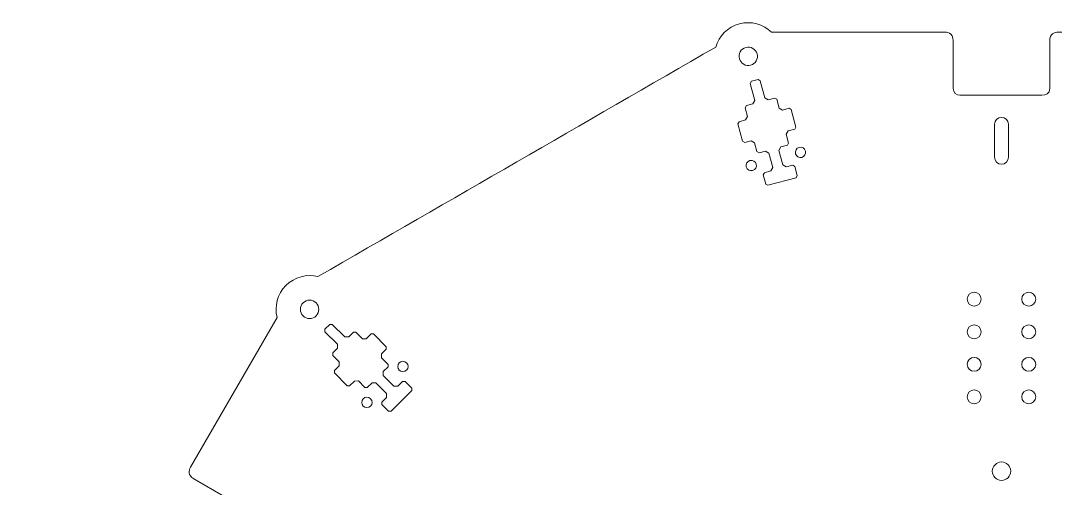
# Model space of a CAD drawing. Header units: millimetres. Extents: x -953 to 952, y -545 to 437.
# Drawn here: x -952.7 to -491.6, y 228.5 to 437.1 of the extents above; entities that cross this region are included whole.
import ezdxf

# ---------------------------------------------------------------- set-up
doc = ezdxf.new("R2010")
doc.units = ezdxf.units.MM
doc.header["$MEASUREMENT"] = 0
doc.layers.add('Layer 1', color=7, linetype='Continuous')

msp = doc.modelspace()

# ---------------------------------------------------------------- linework, layer by layer
at = {"layer": 'Layer 1', "lineweight": 9}
for points, knots in [([(-834.6309, -318.9228), (-830.7635, -322.7902), (-825.3098, -324.1036), (-820.3643, -322.8643), (-820.3643, -322.8643), (-820.3643, -322.8643), (-642.9089, -425.3183), (-642.9089, -425.3183), (-642.9089, -425.3183), (-641.5097, -430.2216), (-637.6452, -434.2887), (-632.3617, -435.7044), (-632.3617, -435.7044), (-627.0786, -437.12), (-621.6989, -435.5305), (-618.0356, -431.9846), (-618.0356, -431.9846), (-618.0356, -431.9846), (-540.963, -431.9845), (-540.963, -431.9845), (-540.963, -431.9845), (-539.1595, -431.9725), (-537.1274, -431.3999), (-537.1051, -428.0671), (-537.1051, -428.0671), (-537.1051, -428.0671), (-537.1049, -406.8183), (-537.1049, -406.8183), (-537.1049, -406.8183), (-537.1049, -404.6882), (-535.4382, -403.8182), (-533.5523, -403.8182), (-533.5523, -403.8182), (-533.5523, -403.8182), (-497.1043, -403.8181), (-497.1043, -403.8181), (-497.1043, -403.8181), (-495.4547, -403.8181), (-494.104, -405.1686), (-494.104, -406.8181), (-494.104, -406.8181), (-494.104, -406.8181), (-494.1044, -428.0669), (-494.1044, -428.0669), (-494.1044, -428.0669), (-494.0786, -431.9248), (-491.1176, -431.9848), (-490.3663, -431.9796), (-490.3663, -431.9796), (-490.2571, -431.9789), (-490.1527, -431.9846), (-490.0439, -431.9846), (-490.0439, -431.9846), (-490.0439, -431.9846), (-413.1279, -431.9846), (-413.1279, -431.9846), (-413.1279, -431.9846), (-409.4645, -435.5314), (-404.0842, -437.1214), (-398.8006, -435.7057), (-398.8006, -435.7057), (-393.5176, -434.2901), (-389.6533, -430.2238), (-388.2537, -425.3212), (-388.2537, -425.3212), (-329.1552, -391.2006), (-270.0566, -357.08), (-210.958, -322.9595), (-210.958, -322.9595), (-206.012, -324.1994), (-200.5575, -322.8863), (-196.6896, -319.0184), (-196.6896, -319.0184), (-192.8221, -315.151), (-191.5088, -309.6972), (-192.748, -304.7517), (-192.748, -304.7517), (-192.748, -304.7517), (-154.2119, -238.0049), (-154.2119, -238.0049), (-154.2119, -238.0049), (-153.3205, -236.437), (-152.8003, -234.3909), (-155.6755, -232.7052), (-155.6755, -232.7052), (-155.6755, -232.7052), (-174.0774, -222.0806), (-174.0774, -222.0806), (-174.0774, -222.0806), (-175.9221, -221.0155), (-175.8422, -219.1371), (-174.8992, -217.5039), (-174.8992, -217.5039), (-174.8992, -217.5039), (-156.6753, -185.939), (-156.6753, -185.939), (-156.6753, -185.939), (-155.8505, -184.5104), (-154.0056, -184.0159), (-152.5771, -184.8406), (-152.5771, -184.8406), (-152.5771, -184.8406), (-134.1753, -195.4654), (-134.1753, -195.4654), (-134.1753, -195.4654), (-130.3337, -197.6493), (-128.8817, -194.0068), (-128.8275, -194.0381), (-128.8275, -194.0381), (-128.8275, -194.0381), (-90.2942, -127.2964), (-90.2942, -127.2964), (-90.2942, -127.2964), (-85.3908, -125.8973), (-81.3236, -122.0329), (-79.9079, -116.7493), (-79.9079, -116.7493), (-78.4923, -111.4662), (-80.0818, -106.0865), (-83.6278, -102.4232), (-83.6278, -102.4232), (-83.6278, -102.4232), (-83.6277, 102.4845), (-83.6277, 102.4845), (-83.6277, 102.4845), (-80.0809, 106.1479), (-78.4908, 111.5283), (-79.9066, 116.8119), (-79.9066, 116.8119), (-81.3222, 122.0949), (-85.3886, 125.9592), (-90.2911, 127.3587), (-90.2911, 127.3587), (-124.4118, 186.4573), (-158.5324, 245.5559), (-192.653, 304.6545), (-192.653, 304.6545), (-191.4131, 309.6005), (-192.7262, 315.055), (-196.594, 318.9229), (-196.594, 318.9229), (-200.4614, 322.7903), (-205.9151, 324.1037), (-210.8606, 322.8644), (-210.8606, 322.8644), (-210.8606, 322.8644), (-388.316, 425.3184), (-388.316, 425.3184), (-388.316, 425.3184), (-389.7152, 430.2217), (-393.5797, 434.2888), (-398.8632, 435.7045), (-398.8632, 435.7045), (-404.1463, 437.1201), (-409.526, 435.5306), (-413.1893, 431.9847), (-413.1893, 431.9847), (-413.1893, 431.9847), (-490.2619, 431.9846), (-490.2619, 431.9846), (-490.2619, 431.9846), (-492.0654, 431.9726), (-494.0975, 431.4), (-494.1198, 428.0672), (-494.1198, 428.0672), (-494.1198, 428.0672), (-494.12, 406.8184), (-494.12, 406.8184), (-494.12, 406.8184), (-494.12, 404.6883), (-495.7867, 403.8183), (-497.6726, 403.8183), (-497.6726, 403.8183), (-497.6726, 403.8183), (-534.1206, 403.8182), (-534.1206, 403.8182), (-534.1206, 403.8182), (-535.7702, 403.8182), (-537.1209, 405.1687), (-537.1209, 406.8182), (-537.1209, 406.8182), (-537.1209, 406.8182), (-537.1205, 428.067), (-537.1205, 428.067), (-537.1205, 428.067), (-537.1472, 432.0616), (-540.3207, 431.9843), (-540.9299, 431.979), (-540.9299, 431.979), (-540.988, 431.9786), (-541.0384, 431.9847), (-541.0953, 431.9847), (-541.0953, 431.9847), (-541.0953, 431.9847), (-618.097, 431.9847), (-618.097, 431.9847), (-618.097, 431.9847), (-621.7604, 435.5315), (-627.1407, 437.1215), (-632.4243, 435.7058), (-632.4243, 435.7058), (-637.7073, 434.2902), (-641.5716, 430.2239), (-642.9712, 425.3213), (-642.9712, 425.3213), (-702.0697, 391.2007), (-761.1683, 357.0801), (-820.2669, 322.9596), (-820.2669, 322.9596), (-825.2129, 324.1995), (-830.6674, 322.8864), (-834.5353, 319.0185), (-834.5353, 319.0185), (-838.4028, 315.1511), (-839.7161, 309.6973), (-838.4769, 304.7518), (-838.4769, 304.7518), (-838.4769, 304.7518), (-877.013, 238.005), (-877.013, 238.005), (-877.013, 238.005), (-877.9044, 236.4371), (-878.4246, 234.391), (-875.5494, 232.7053), (-875.5494, 232.7053), (-875.5494, 232.7053), (-857.1475, 222.0807), (-857.1475, 222.0807), (-857.1475, 222.0807), (-855.3028, 221.0156), (-855.3827, 219.1372), (-856.3257, 217.504), (-856.3257, 217.504), (-856.3257, 217.504), (-874.5496, 185.9391), (-874.5496, 185.9391), (-874.5496, 185.9391), (-875.3744, 184.5105), (-877.2193, 184.016), (-878.6478, 184.8407), (-878.6478, 184.8407), (-878.6478, 184.8407), (-897.0496, 195.4655), (-897.0496, 195.4655), (-897.0496, 195.4655), (-900.8912, 197.6494), (-902.3432, 194.0069), (-902.3974, 194.0382), (-902.3974, 194.0382), (-902.3974, 194.0382), (-940.9307, 127.2965), (-940.9307, 127.2965), (-940.9307, 127.2965), (-945.8341, 125.8974), (-949.9013, 122.033), (-951.317, 116.7494), (-951.317, 116.7494), (-952.7326, 111.4663), (-951.1431, 106.0866), (-947.5971, 102.4233), (-947.5971, 102.4233), (-947.5971, 102.4233), (-947.5972, -102.4844), (-947.5972, -102.4844), (-947.5972, -102.4844), (-951.144, -106.1478), (-952.7341, -111.5282), (-951.3183, -116.8118), (-951.3183, -116.8118), (-949.9027, -122.0948), (-945.8363, -125.9591), (-940.9338, -127.3586), (-940.9338, -127.3586), (-906.8131, -186.4572), (-872.6925, -245.5558), (-838.5719, -304.6544), (-838.5719, -304.6544), (-839.8118, -309.6004), (-838.4987, -315.0549), (-834.6309, -318.9228)], [0, 0, 0, 0, 0.01408451, 0.01408451, 0.01408451, 0.01408451, 0.02816901, 0.02816901, 0.02816901, 0.02816901, 0.04225352, 0.04225352, 0.04225352, 0.04225352, 0.05633803, 0.05633803, 0.05633803, 0.05633803, 0.07042254, 0.07042254, 0.07042254, 0.07042254, 0.08450704, 0.08450704, 0.08450704, 0.08450704, 0.09859155, 0.09859155, 0.09859155, 0.09859155, 0.11267606, 0.11267606, 0.11267606, 0.11267606, 0.12676056, 0.12676056, 0.12676056, 0.12676056, 0.14084507, 0.14084507, 0.14084507, 0.14084507, 0.15492958, 0.15492958, 0.15492958, 0.15492958, 0.16901408, 0.16901408, 0.16901408, 0.16901408, 0.18309859, 0.18309859, 0.18309859, 0.18309859, 0.1971831, 0.1971831, 0.1971831, 0.1971831, 0.21126761, 0.21126761, 0.21126761, 0.21126761, 0.22535211, 0.22535211, 0.22535211, 0.22535211, 0.23943662, 0.23943662, 0.23943662, 0.23943662, 0.25352113, 0.25352113, 0.25352113, 0.25352113, 0.26760563, 0.26760563, 0.26760563, 0.26760563, 0.28169014, 0.28169014, 0.28169014, 0.28169014, 0.29577465, 0.29577465, 0.29577465, 0.29577465, 0.30985915, 0.30985915, 0.30985915, 0.30985915, 0.32394366, 0.32394366, 0.32394366, 0.32394366, 0.33802817, 0.33802817, 0.33802817, 0.33802817, 0.35211268, 0.35211268, 0.35211268, 0.35211268, 0.36619718, 0.36619718, 0.36619718, 0.36619718, 0.38028169, 0.38028169, 0.38028169, 0.38028169, 0.3943662, 0.3943662, 0.3943662, 0.3943662, 0.4084507, 0.4084507, 0.4084507, 0.4084507, 0.42253521, 0.42253521, 0.42253521, 0.42253521, 0.43661972, 0.43661972, 0.43661972, 0.43661972, 0.45070423, 0.45070423, 0.45070423, 0.45070423, 0.46478873, 0.46478873, 0.46478873, 0.46478873, 0.47887324, 0.47887324, 0.47887324, 0.47887324, 0.49295775, 0.49295775, 0.49295775, 0.49295775, 0.50704225, 0.50704225, 0.50704225, 0.50704225, 0.52112676, 0.52112676, 0.52112676, 0.52112676, 0.53521127, 0.53521127, 0.53521127, 0.53521127, 0.54929577, 0.54929577, 0.54929577, 0.54929577, 0.56338028, 0.56338028, 0.56338028, 0.56338028, 0.57746479, 0.57746479, 0.57746479, 0.57746479, 0.5915493, 0.5915493, 0.5915493, 0.5915493, 0.6056338, 0.6056338, 0.6056338, 0.6056338, 0.61971831, 0.61971831, 0.61971831, 0.61971831, 0.63380282, 0.63380282, 0.63380282, 0.63380282, 0.64788732, 0.64788732, 0.64788732, 0.64788732, 0.66197183, 0.66197183, 0.66197183, 0.66197183, 0.67605634, 0.67605634, 0.67605634, 0.67605634, 0.69014085, 0.69014085, 0.69014085, 0.69014085, 0.70422535, 0.70422535, 0.70422535, 0.70422535, 0.71830986, 0.71830986, 0.71830986, 0.71830986, 0.73239437, 0.73239437, 0.73239437, 0.73239437, 0.74647887, 0.74647887, 0.74647887, 0.74647887, 0.76056338, 0.76056338, 0.76056338, 0.76056338, 0.77464789, 0.77464789, 0.77464789, 0.77464789, 0.78873239, 0.78873239, 0.78873239, 0.78873239, 0.8028169, 0.8028169, 0.8028169, 0.8028169, 0.81690141, 0.81690141, 0.81690141, 0.81690141, 0.83098592, 0.83098592, 0.83098592, 0.83098592, 0.84507042, 0.84507042, 0.84507042, 0.84507042, 0.85915493, 0.85915493, 0.85915493, 0.85915493, 0.87323944, 0.87323944, 0.87323944, 0.87323944, 0.88732394, 0.88732394, 0.88732394, 0.88732394, 0.90140845, 0.90140845, 0.90140845, 0.90140845, 0.91549296, 0.91549296, 0.91549296, 0.91549296, 0.92957746, 0.92957746, 0.92957746, 0.92957746, 0.94366197, 0.94366197, 0.94366197, 0.94366197, 0.95774648, 0.95774648, 0.95774648, 0.95774648, 0.97183099, 0.97183099, 0.97183099, 0.97183099, 1, 1, 1, 1]), ([(-512.5462, 390.8917), (-512.5462, 390.8917), (-512.5462, 376.186), (-512.5462, 376.186), (-512.5462, 376.186), (-512.5462, 374.481), (-513.9411, 373.0861), (-515.6461, 373.0861), (-515.6461, 373.0861), (-517.3512, 373.0861), (-518.7462, 374.481), (-518.7462, 376.186), (-518.7462, 376.186), (-518.7462, 376.186), (-518.7462, 390.8917), (-518.7462, 390.8917), (-518.7462, 390.8917), (-518.7462, 392.5965), (-517.3513, 393.9916), (-515.6463, 393.9916), (-515.6463, 393.9916), (-513.9412, 393.9916), (-512.5462, 392.5969), (-512.5462, 390.8917)], [0, 0, 0, 0, 0.14285714, 0.14285714, 0.14285714, 0.14285714, 0.28571429, 0.28571429, 0.28571429, 0.28571429, 0.42857143, 0.42857143, 0.42857143, 0.42857143, 0.57142857, 0.57142857, 0.57142857, 0.57142857, 0.71428571, 0.71428571, 0.71428571, 0.71428571, 1, 1, 1, 1]), ([(-524.7171, 312.8584), (-524.7171, 311.1463), (-526.105, 309.7584), (-527.8171, 309.7584), (-527.8171, 309.7584), (-529.5292, 309.7584), (-530.9171, 311.1463), (-530.9171, 312.8584), (-530.9171, 312.8584), (-530.9171, 314.5705), (-529.5292, 315.9584), (-527.8171, 315.9584), (-527.8171, 315.9584), (-526.105, 315.9584), (-524.7171, 314.5705), (-524.7171, 312.8584)], [0, 0, 0, 0, 0.2, 0.2, 0.2, 0.2, 0.4, 0.4, 0.4, 0.4, 0.6, 0.6, 0.6, 0.6, 1, 1, 1, 1]), ([(-500.3754, 312.8584), (-500.3754, 311.1463), (-501.7633, 309.7584), (-503.4754, 309.7584), (-503.4754, 309.7584), (-505.1875, 309.7584), (-506.5754, 311.1463), (-506.5754, 312.8584), (-506.5754, 312.8584), (-506.5754, 314.5705), (-505.1875, 315.9584), (-503.4754, 315.9584), (-503.4754, 315.9584), (-501.7633, 315.9584), (-500.3754, 314.5705), (-500.3754, 312.8584)], [0, 0, 0, 0, 0.2, 0.2, 0.2, 0.2, 0.4, 0.4, 0.4, 0.4, 0.6, 0.6, 0.6, 0.6, 1, 1, 1, 1]), ([(-524.7171, 298.3355), (-524.7171, 296.6234), (-526.105, 295.2355), (-527.8171, 295.2355), (-527.8171, 295.2355), (-529.5292, 295.2355), (-530.9171, 296.6234), (-530.9171, 298.3355), (-530.9171, 298.3355), (-530.9171, 300.0476), (-529.5292, 301.4355), (-527.8171, 301.4355), (-527.8171, 301.4355), (-526.105, 301.4355), (-524.7171, 300.0476), (-524.7171, 298.3355)], [0, 0, 0, 0, 0.2, 0.2, 0.2, 0.2, 0.4, 0.4, 0.4, 0.4, 0.6, 0.6, 0.6, 0.6, 1, 1, 1, 1]), ([(-500.3754, 298.3355), (-500.3754, 296.6234), (-501.7633, 295.2355), (-503.4754, 295.2355), (-503.4754, 295.2355), (-505.1875, 295.2355), (-506.5754, 296.6234), (-506.5754, 298.3355), (-506.5754, 298.3355), (-506.5754, 300.0476), (-505.1875, 301.4355), (-503.4754, 301.4355), (-503.4754, 301.4355), (-501.7633, 301.4355), (-500.3754, 300.0476), (-500.3754, 298.3355)], [0, 0, 0, 0, 0.2, 0.2, 0.2, 0.2, 0.4, 0.4, 0.4, 0.4, 0.6, 0.6, 0.6, 0.6, 1, 1, 1, 1]), ([(-524.7171, 283.8126), (-524.7171, 282.1005), (-526.105, 280.7126), (-527.8171, 280.7126), (-527.8171, 280.7126), (-529.5292, 280.7126), (-530.9171, 282.1005), (-530.9171, 283.8126), (-530.9171, 283.8126), (-530.9171, 285.5247), (-529.5292, 286.9126), (-527.8171, 286.9126), (-527.8171, 286.9126), (-526.105, 286.9126), (-524.7171, 285.5247), (-524.7171, 283.8126)], [0, 0, 0, 0, 0.2, 0.2, 0.2, 0.2, 0.4, 0.4, 0.4, 0.4, 0.6, 0.6, 0.6, 0.6, 1, 1, 1, 1]), ([(-500.3754, 283.8126), (-500.3754, 282.1005), (-501.7633, 280.7126), (-503.4754, 280.7126), (-503.4754, 280.7126), (-505.1875, 280.7126), (-506.5754, 282.1005), (-506.5754, 283.8126), (-506.5754, 283.8126), (-506.5754, 285.5247), (-505.1875, 286.9126), (-503.4754, 286.9126), (-503.4754, 286.9126), (-501.7633, 286.9126), (-500.3754, 285.5247), (-500.3754, 283.8126)], [0, 0, 0, 0, 0.2, 0.2, 0.2, 0.2, 0.4, 0.4, 0.4, 0.4, 0.6, 0.6, 0.6, 0.6, 1, 1, 1, 1]), ([(-524.7171, 269.2897), (-524.7171, 267.5776), (-526.105, 266.1897), (-527.8171, 266.1897), (-527.8171, 266.1897), (-529.5292, 266.1897), (-530.9171, 267.5776), (-530.9171, 269.2897), (-530.9171, 269.2897), (-530.9171, 271.0018), (-529.5292, 272.3897), (-527.8171, 272.3897), (-527.8171, 272.3897), (-526.105, 272.3897), (-524.7171, 271.0018), (-524.7171, 269.2897)], [0, 0, 0, 0, 0.2, 0.2, 0.2, 0.2, 0.4, 0.4, 0.4, 0.4, 0.6, 0.6, 0.6, 0.6, 1, 1, 1, 1]), ([(-500.3754, 269.2897), (-500.3754, 267.5776), (-501.7633, 266.1897), (-503.4754, 266.1897), (-503.4754, 266.1897), (-505.1875, 266.1897), (-506.5754, 267.5776), (-506.5754, 269.2897), (-506.5754, 269.2897), (-506.5754, 271.0018), (-505.1875, 272.3897), (-503.4754, 272.3897), (-503.4754, 272.3897), (-501.7633, 272.3897), (-500.3754, 271.0018), (-500.3754, 269.2897)], [0, 0, 0, 0, 0.2, 0.2, 0.2, 0.2, 0.4, 0.4, 0.4, 0.4, 0.6, 0.6, 0.6, 0.6, 1, 1, 1, 1])]:
    msp.add_open_spline(points, degree=3, knots=knots, dxfattribs=at)
at = {"layer": 'Layer 1', "color": 1, "lineweight": 9}
for points in [[(-627.4133, 417.2567), (-629.5908, 416.6733), (-631.8515, 417.978), (-632.4349, 420.1556), (-632.4349, 420.1556), (-633.0183, 422.3331), (-631.7134, 424.5937), (-629.5359, 425.1772), (-629.5359, 425.1772), (-627.3581, 425.7607), (-625.0978, 424.4556), (-624.5143, 422.2779), (-624.5143, 422.2779), (-623.9309, 420.1005), (-625.2359, 417.8401), (-627.4133, 417.2567)], [(-821.0632, 305.4545), (-822.6573, 303.8605), (-825.2674, 303.86), (-826.8615, 305.4542), (-826.8615, 305.4542), (-828.4555, 307.0483), (-828.4557, 309.6585), (-826.8617, 311.2525), (-826.8617, 311.2525), (-825.2674, 312.8468), (-822.6574, 312.8467), (-821.0632, 311.2525), (-821.0632, 311.2525), (-819.4692, 309.6585), (-819.4692, 307.0484), (-821.0632, 305.4545)], [(-515.6099, 232.0625), (-517.8642, 232.0626), (-519.7102, 233.9079), (-519.7101, 236.1623), (-519.7101, 236.1623), (-519.71, 238.4166), (-517.8645, 240.2625), (-515.6102, 240.2625), (-515.6102, 240.2625), (-513.3556, 240.2625), (-511.5101, 238.4168), (-511.5101, 236.1623), (-511.5101, 236.1623), (-511.5101, 233.9081), (-513.3557, 232.0625), (-515.6099, 232.0625)]]:
    msp.add_open_spline(points, degree=3, knots=[0, 0, 0, 0, 0.2, 0.2, 0.2, 0.2, 0.4, 0.4, 0.4, 0.4, 0.6, 0.6, 0.6, 0.6, 1, 1, 1, 1], dxfattribs=at)
at = {"layer": 'Layer 1', "color": 250, "lineweight": 9}
for points, knots in [([(-618.3864, 370.068), (-618.3864, 370.068), (-617.5064, 371.5781), (-617.5064, 371.5781), (-617.5064, 371.5781), (-617.5064, 371.5781), (-619.2496, 378.085), (-619.2496, 378.085), (-619.2496, 378.085), (-619.2496, 378.085), (-620.7678, 378.9546), (-620.7678, 378.9546), (-620.7678, 378.9546), (-620.7678, 378.9546), (-623.6656, 378.1783), (-623.6656, 378.1783), (-623.6656, 378.1783), (-623.6656, 378.1783), (-624.5949, 378.7147), (-624.5949, 378.7147), (-624.5949, 378.7147), (-624.5949, 378.7147), (-625.658, 382.6829), (-625.658, 382.6829), (-625.658, 382.6829), (-625.658, 382.6829), (-627.176, 383.5526), (-627.176, 383.5526), (-627.176, 383.5526), (-627.176, 383.5526), (-630.0744, 382.776), (-630.0744, 382.776), (-630.0744, 382.776), (-630.0744, 382.776), (-631.0032, 383.3125), (-631.0032, 383.3125), (-631.0032, 383.3125), (-631.0032, 383.3125), (-633.0954, 391.1201), (-633.0954, 391.1201), (-633.0954, 391.1201), (-633.0954, 391.1201), (-632.5589, 392.0491), (-632.5589, 392.0491), (-632.5589, 392.0491), (-632.5589, 392.0491), (-629.6606, 392.8253), (-629.6606, 392.8253), (-629.6606, 392.8253), (-629.6606, 392.8253), (-628.781, 394.3376), (-628.781, 394.3376), (-628.781, 394.3376), (-628.781, 394.3376), (-629.8444, 398.3062), (-629.8444, 398.3062), (-629.8444, 398.3062), (-629.8444, 398.3062), (-629.308, 399.2351), (-629.308, 399.2351), (-629.308, 399.2351), (-629.308, 399.2351), (-626.4098, 400.0118), (-626.4098, 400.0118), (-626.4098, 400.0118), (-626.4098, 400.0118), (-625.5302, 401.5239), (-625.5302, 401.5239), (-625.5302, 401.5239), (-625.5302, 401.5239), (-627.5772, 409.1631), (-627.5772, 409.1631), (-627.5772, 409.1631), (-627.5772, 409.1631), (-627.0406, 410.092), (-627.0406, 410.092), (-627.0406, 410.092), (-627.0406, 410.092), (-624.0631, 410.8901), (-624.0631, 410.8901), (-624.0631, 410.8901), (-624.0631, 410.8901), (-623.1337, 410.3538), (-623.1337, 410.3538), (-623.1337, 410.3538), (-623.1337, 410.3538), (-621.0869, 402.7147), (-621.0869, 402.7147), (-621.0869, 402.7147), (-621.0869, 402.7147), (-619.569, 401.8448), (-619.569, 401.8448), (-619.569, 401.8448), (-619.569, 401.8448), (-616.671, 402.6214), (-616.671, 402.6214), (-616.671, 402.6214), (-616.671, 402.6214), (-615.7419, 402.0852), (-615.7419, 402.0852), (-615.7419, 402.0852), (-615.7419, 402.0852), (-614.6785, 398.1165), (-614.6785, 398.1165), (-614.6785, 398.1165), (-614.6785, 398.1165), (-613.1607, 397.2468), (-613.1607, 397.2468), (-613.1607, 397.2468), (-613.1607, 397.2468), (-610.2624, 398.0233), (-610.2624, 398.0233), (-610.2624, 398.0233), (-610.2624, 398.0233), (-609.3331, 397.487), (-609.3331, 397.487), (-609.3331, 397.487), (-609.3331, 397.487), (-607.2413, 389.6796), (-607.2413, 389.6796), (-607.2413, 389.6796), (-607.2413, 389.6796), (-607.7779, 388.7505), (-607.7779, 388.7505), (-607.7779, 388.7505), (-607.7779, 388.7505), (-610.676, 387.974), (-610.676, 387.974), (-610.676, 387.974), (-610.676, 387.974), (-611.5556, 386.4615), (-611.5556, 386.4615), (-611.5556, 386.4615), (-611.5556, 386.4615), (-610.4925, 382.4931), (-610.4925, 382.4931), (-610.4925, 382.4931), (-610.4925, 382.4931), (-611.0289, 381.5646), (-611.0289, 381.5646), (-611.0289, 381.5646), (-611.0289, 381.5646), (-613.9269, 380.7877), (-613.9269, 380.7877), (-613.9269, 380.7877), (-613.9269, 380.7877), (-614.8073, 379.278), (-614.8073, 379.278), (-614.8073, 379.278), (-614.8073, 379.278), (-613.0639, 372.7709), (-613.0639, 372.7709), (-613.0639, 372.7709), (-613.0639, 372.7709), (-611.5455, 371.901), (-611.5455, 371.901), (-611.5455, 371.901), (-611.5455, 371.901), (-608.6476, 372.6775), (-608.6476, 372.6775), (-608.6476, 372.6775), (-608.6476, 372.6775), (-607.7184, 372.1412), (-607.7184, 372.1412), (-607.7184, 372.1412), (-607.7184, 372.1412), (-606.6102, 368.0046), (-606.6102, 368.0046), (-606.6102, 368.0046), (-606.6102, 368.0046), (-607.1465, 367.0755), (-607.1465, 367.0755), (-607.1465, 367.0755), (-607.1465, 367.0755), (-619.7835, 363.6892), (-619.7835, 363.6892), (-619.7835, 363.6892), (-619.7835, 363.6892), (-620.7127, 364.2256), (-620.7127, 364.2256), (-620.7127, 364.2256), (-620.7127, 364.2256), (-621.8209, 368.3621), (-621.8209, 368.3621), (-621.8209, 368.3621), (-621.8209, 368.3621), (-621.2847, 369.2915), (-621.2847, 369.2915), (-621.2847, 369.2915), (-621.2847, 369.2915), (-618.3864, 370.068), (-618.3864, 370.068)], [0, 0, 0, 0, 0.02040816, 0.02040816, 0.02040816, 0.02040816, 0.04081633, 0.04081633, 0.04081633, 0.04081633, 0.06122449, 0.06122449, 0.06122449, 0.06122449, 0.08163265, 0.08163265, 0.08163265, 0.08163265, 0.10204082, 0.10204082, 0.10204082, 0.10204082, 0.12244898, 0.12244898, 0.12244898, 0.12244898, 0.14285714, 0.14285714, 0.14285714, 0.14285714, 0.16326531, 0.16326531, 0.16326531, 0.16326531, 0.18367347, 0.18367347, 0.18367347, 0.18367347, 0.20408163, 0.20408163, 0.20408163, 0.20408163, 0.2244898, 0.2244898, 0.2244898, 0.2244898, 0.24489796, 0.24489796, 0.24489796, 0.24489796, 0.26530612, 0.26530612, 0.26530612, 0.26530612, 0.28571429, 0.28571429, 0.28571429, 0.28571429, 0.30612245, 0.30612245, 0.30612245, 0.30612245, 0.32653061, 0.32653061, 0.32653061, 0.32653061, 0.34693878, 0.34693878, 0.34693878, 0.34693878, 0.36734694, 0.36734694, 0.36734694, 0.36734694, 0.3877551, 0.3877551, 0.3877551, 0.3877551, 0.40816327, 0.40816327, 0.40816327, 0.40816327, 0.42857143, 0.42857143, 0.42857143, 0.42857143, 0.44897959, 0.44897959, 0.44897959, 0.44897959, 0.46938776, 0.46938776, 0.46938776, 0.46938776, 0.48979592, 0.48979592, 0.48979592, 0.48979592, 0.51020408, 0.51020408, 0.51020408, 0.51020408, 0.53061224, 0.53061224, 0.53061224, 0.53061224, 0.55102041, 0.55102041, 0.55102041, 0.55102041, 0.57142857, 0.57142857, 0.57142857, 0.57142857, 0.59183673, 0.59183673, 0.59183673, 0.59183673, 0.6122449, 0.6122449, 0.6122449, 0.6122449, 0.63265306, 0.63265306, 0.63265306, 0.63265306, 0.65306122, 0.65306122, 0.65306122, 0.65306122, 0.67346939, 0.67346939, 0.67346939, 0.67346939, 0.69387755, 0.69387755, 0.69387755, 0.69387755, 0.71428571, 0.71428571, 0.71428571, 0.71428571, 0.73469388, 0.73469388, 0.73469388, 0.73469388, 0.75510204, 0.75510204, 0.75510204, 0.75510204, 0.7755102, 0.7755102, 0.7755102, 0.7755102, 0.79591837, 0.79591837, 0.79591837, 0.79591837, 0.81632653, 0.81632653, 0.81632653, 0.81632653, 0.83673469, 0.83673469, 0.83673469, 0.83673469, 0.85714286, 0.85714286, 0.85714286, 0.85714286, 0.87755102, 0.87755102, 0.87755102, 0.87755102, 0.89795918, 0.89795918, 0.89795918, 0.89795918, 0.91836735, 0.91836735, 0.91836735, 0.91836735, 0.93877551, 0.93877551, 0.93877551, 0.93877551, 0.95918367, 0.95918367, 0.95918367, 0.95918367, 1, 1, 1, 1]), ([(-604.6037, 376.1427), (-605.8307, 375.814), (-607.0917, 376.5421), (-607.4206, 377.7691), (-607.4206, 377.7691), (-607.7493, 378.9958), (-607.0213, 380.257), (-605.7943, 380.5859), (-605.7943, 380.5859), (-604.5674, 380.9147), (-603.3065, 380.1864), (-602.9775, 378.9595), (-602.9775, 378.9595), (-602.6488, 377.7325), (-603.3767, 376.4714), (-604.6037, 376.1427)], [0, 0, 0, 0, 0.2, 0.2, 0.2, 0.2, 0.4, 0.4, 0.4, 0.4, 0.6, 0.6, 0.6, 0.6, 1, 1, 1, 1]), ([(-626.5188, 370.2705), (-627.7459, 369.9419), (-629.0073, 370.6694), (-629.336, 371.8966), (-629.336, 371.8966), (-629.6646, 373.1238), (-628.9367, 374.385), (-627.7096, 374.7138), (-627.7096, 374.7138), (-626.4826, 375.0426), (-625.2217, 374.3143), (-624.8928, 373.0873), (-624.8928, 373.0873), (-624.5639, 371.8605), (-625.292, 370.5992), (-626.5188, 370.2705)], [0, 0, 0, 0, 0.2, 0.2, 0.2, 0.2, 0.4, 0.4, 0.4, 0.4, 0.6, 0.6, 0.6, 0.6, 1, 1, 1, 1]), ([(-789.6513, 269.1013), (-789.6513, 269.1013), (-789.6442, 270.8491), (-789.6442, 270.8491), (-789.6442, 270.8491), (-789.6442, 270.8491), (-794.4074, 275.6126), (-794.4074, 275.6126), (-794.4074, 275.6126), (-794.4074, 275.6126), (-796.1569, 275.6066), (-796.1569, 275.6066), (-796.1569, 275.6066), (-796.1569, 275.6066), (-798.2784, 273.4854), (-798.2784, 273.4854), (-798.2784, 273.4854), (-798.2784, 273.4854), (-799.3514, 273.4853), (-799.3514, 273.4853), (-799.3514, 273.4853), (-799.3514, 273.4853), (-802.2562, 276.3903), (-802.2562, 276.3903), (-802.2562, 276.3903), (-802.2562, 276.3903), (-804.0056, 276.3845), (-804.0056, 276.3845), (-804.0056, 276.3845), (-804.0056, 276.3845), (-806.1274, 274.2627), (-806.1274, 274.2627), (-806.1274, 274.2627), (-806.1274, 274.2627), (-807.2, 274.2629), (-807.2, 274.2629), (-807.2, 274.2629), (-807.2, 274.2629), (-812.9157, 279.9784), (-812.9157, 279.9784), (-812.9157, 279.9784), (-812.9157, 279.9784), (-812.9156, 281.0512), (-812.9156, 281.0512), (-812.9156, 281.0512), (-812.9156, 281.0512), (-810.7937, 283.1726), (-810.7937, 283.1726), (-810.7937, 283.1726), (-810.7937, 283.1726), (-810.7881, 284.9221), (-810.7881, 284.9221), (-810.7881, 284.9221), (-810.7881, 284.9221), (-813.6933, 287.8273), (-813.6933, 287.8273), (-813.6933, 287.8273), (-813.6933, 287.8273), (-813.6932, 288.8999), (-813.6932, 288.8999), (-813.6932, 288.8999), (-813.6932, 288.8999), (-811.5717, 291.0217), (-811.5717, 291.0217), (-811.5717, 291.0217), (-811.5717, 291.0217), (-811.5659, 292.771), (-811.5659, 292.771), (-811.5659, 292.771), (-811.5659, 292.771), (-817.1583, 298.3632), (-817.1583, 298.3632), (-817.1583, 298.3632), (-817.1583, 298.3632), (-817.158, 299.436), (-817.158, 299.436), (-817.158, 299.436), (-817.158, 299.436), (-814.9785, 301.6159), (-814.9785, 301.6159), (-814.9785, 301.6159), (-814.9785, 301.6159), (-813.9055, 301.6162), (-813.9055, 301.6162), (-813.9055, 301.6162), (-813.9055, 301.6162), (-808.3134, 296.0239), (-808.3134, 296.0239), (-808.3134, 296.0239), (-808.3134, 296.0239), (-806.5639, 296.0295), (-806.5639, 296.0295), (-806.5639, 296.0295), (-806.5639, 296.0295), (-804.4424, 298.1511), (-804.4424, 298.1511), (-804.4424, 298.1511), (-804.4424, 298.1511), (-803.3697, 298.1512), (-803.3697, 298.1512), (-803.3697, 298.1512), (-803.3697, 298.1512), (-800.4644, 295.246), (-800.4644, 295.246), (-800.4644, 295.246), (-800.4644, 295.246), (-798.7151, 295.2517), (-798.7151, 295.2517), (-798.7151, 295.2517), (-798.7151, 295.2517), (-796.5933, 297.3733), (-796.5933, 297.3733), (-796.5933, 297.3733), (-796.5933, 297.3733), (-795.5204, 297.3735), (-795.5204, 297.3735), (-795.5204, 297.3735), (-795.5204, 297.3735), (-789.8052, 291.658), (-789.8052, 291.658), (-789.8052, 291.658), (-789.8052, 291.658), (-789.8053, 290.5851), (-789.8053, 290.5851), (-789.8053, 290.5851), (-789.8053, 290.5851), (-791.9269, 288.4635), (-791.9269, 288.4635), (-791.9269, 288.4635), (-791.9269, 288.4635), (-791.9324, 286.7139), (-791.9324, 286.7139), (-791.9324, 286.7139), (-791.9324, 286.7139), (-789.0275, 283.8087), (-789.0275, 283.8087), (-789.0275, 283.8087), (-789.0275, 283.8087), (-789.0278, 282.7364), (-789.0278, 282.7364), (-789.0278, 282.7364), (-789.0278, 282.7364), (-791.1491, 280.6146), (-791.1491, 280.6146), (-791.1491, 280.6146), (-791.1491, 280.6146), (-791.1567, 278.8669), (-791.1567, 278.8669), (-791.1567, 278.8669), (-791.1567, 278.8669), (-786.3933, 274.1033), (-786.3933, 274.1033), (-786.3933, 274.1033), (-786.3933, 274.1033), (-784.6434, 274.1092), (-784.6434, 274.1092), (-784.6434, 274.1092), (-784.6434, 274.1092), (-782.522, 276.2306), (-782.522, 276.2306), (-782.522, 276.2306), (-782.522, 276.2306), (-781.4491, 276.2307), (-781.4491, 276.2307), (-781.4491, 276.2307), (-781.4491, 276.2307), (-778.4211, 273.2024), (-778.4211, 273.2024), (-778.4211, 273.2024), (-778.4211, 273.2024), (-778.421, 272.1297), (-778.421, 272.1297), (-778.421, 272.1297), (-778.421, 272.1297), (-787.6718, 262.8785), (-787.6718, 262.8785), (-787.6718, 262.8785), (-787.6718, 262.8785), (-788.7447, 262.8785), (-788.7447, 262.8785), (-788.7447, 262.8785), (-788.7447, 262.8785), (-791.7727, 265.9067), (-791.7727, 265.9067), (-791.7727, 265.9067), (-791.7727, 265.9067), (-791.773, 266.9797), (-791.773, 266.9797), (-791.773, 266.9797), (-791.773, 266.9797), (-789.6513, 269.1013), (-789.6513, 269.1013)], [0, 0, 0, 0, 0.02040816, 0.02040816, 0.02040816, 0.02040816, 0.04081633, 0.04081633, 0.04081633, 0.04081633, 0.06122449, 0.06122449, 0.06122449, 0.06122449, 0.08163265, 0.08163265, 0.08163265, 0.08163265, 0.10204082, 0.10204082, 0.10204082, 0.10204082, 0.12244898, 0.12244898, 0.12244898, 0.12244898, 0.14285714, 0.14285714, 0.14285714, 0.14285714, 0.16326531, 0.16326531, 0.16326531, 0.16326531, 0.18367347, 0.18367347, 0.18367347, 0.18367347, 0.20408163, 0.20408163, 0.20408163, 0.20408163, 0.2244898, 0.2244898, 0.2244898, 0.2244898, 0.24489796, 0.24489796, 0.24489796, 0.24489796, 0.26530612, 0.26530612, 0.26530612, 0.26530612, 0.28571429, 0.28571429, 0.28571429, 0.28571429, 0.30612245, 0.30612245, 0.30612245, 0.30612245, 0.32653061, 0.32653061, 0.32653061, 0.32653061, 0.34693878, 0.34693878, 0.34693878, 0.34693878, 0.36734694, 0.36734694, 0.36734694, 0.36734694, 0.3877551, 0.3877551, 0.3877551, 0.3877551, 0.40816327, 0.40816327, 0.40816327, 0.40816327, 0.42857143, 0.42857143, 0.42857143, 0.42857143, 0.44897959, 0.44897959, 0.44897959, 0.44897959, 0.46938776, 0.46938776, 0.46938776, 0.46938776, 0.48979592, 0.48979592, 0.48979592, 0.48979592, 0.51020408, 0.51020408, 0.51020408, 0.51020408, 0.53061224, 0.53061224, 0.53061224, 0.53061224, 0.55102041, 0.55102041, 0.55102041, 0.55102041, 0.57142857, 0.57142857, 0.57142857, 0.57142857, 0.59183673, 0.59183673, 0.59183673, 0.59183673, 0.6122449, 0.6122449, 0.6122449, 0.6122449, 0.63265306, 0.63265306, 0.63265306, 0.63265306, 0.65306122, 0.65306122, 0.65306122, 0.65306122, 0.67346939, 0.67346939, 0.67346939, 0.67346939, 0.69387755, 0.69387755, 0.69387755, 0.69387755, 0.71428571, 0.71428571, 0.71428571, 0.71428571, 0.73469388, 0.73469388, 0.73469388, 0.73469388, 0.75510204, 0.75510204, 0.75510204, 0.75510204, 0.7755102, 0.7755102, 0.7755102, 0.7755102, 0.79591837, 0.79591837, 0.79591837, 0.79591837, 0.81632653, 0.81632653, 0.81632653, 0.81632653, 0.83673469, 0.83673469, 0.83673469, 0.83673469, 0.85714286, 0.85714286, 0.85714286, 0.85714286, 0.87755102, 0.87755102, 0.87755102, 0.87755102, 0.89795918, 0.89795918, 0.89795918, 0.89795918, 0.91836735, 0.91836735, 0.91836735, 0.91836735, 0.93877551, 0.93877551, 0.93877551, 0.93877551, 0.95918367, 0.95918367, 0.95918367, 0.95918367, 1, 1, 1, 1]), ([(-780.7525, 281.2535), (-781.6508, 280.3553), (-783.1068, 280.3554), (-784.0052, 281.2535), (-784.0052, 281.2535), (-784.9032, 282.1516), (-784.9033, 283.6078), (-784.0052, 284.5061), (-784.0052, 284.5061), (-783.107, 285.4043), (-781.6509, 285.404), (-780.7526, 284.506), (-780.7526, 284.506), (-779.8544, 283.6077), (-779.8542, 282.1516), (-780.7525, 281.2535)], [0, 0, 0, 0, 0.2, 0.2, 0.2, 0.2, 0.4, 0.4, 0.4, 0.4, 0.6, 0.6, 0.6, 0.6, 1, 1, 1, 1]), ([(-796.7954, 265.2105), (-797.6938, 264.3123), (-799.15, 264.3117), (-800.0482, 265.2101), (-800.0482, 265.2101), (-800.9464, 266.1086), (-800.9466, 267.5648), (-800.0483, 268.4631), (-800.0483, 268.4631), (-799.1501, 269.3613), (-797.694, 269.361), (-796.7956, 268.4629), (-796.7956, 268.4629), (-795.8974, 267.5649), (-795.8973, 266.1085), (-796.7954, 265.2105)], [0, 0, 0, 0, 0.2, 0.2, 0.2, 0.2, 0.4, 0.4, 0.4, 0.4, 0.6, 0.6, 0.6, 0.6, 1, 1, 1, 1])]:
    msp.add_open_spline(points, degree=3, knots=knots, dxfattribs=at)

doc.saveas('drawing.dxf')
